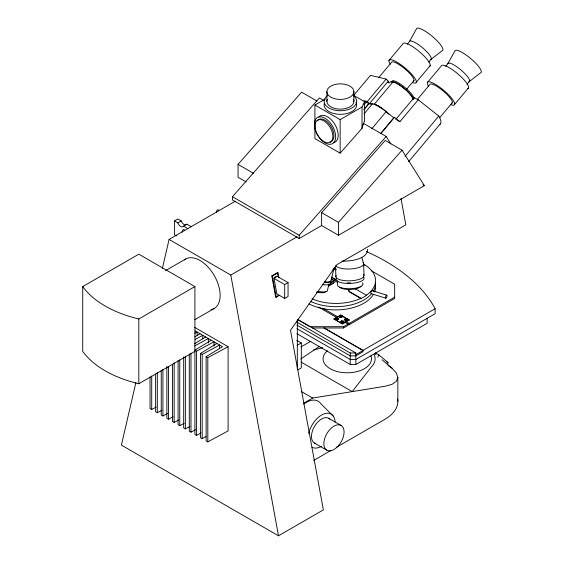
<?xml version="1.0" encoding="UTF-8"?>
<svg xmlns="http://www.w3.org/2000/svg" width="564" height="564" viewBox="0 0 564 564"><rect width="100%" height="100%" fill="white"/><g stroke="black" fill="none" stroke-linecap="round" stroke-linejoin="round"><path stroke-width="0.85" d="M321.642 225.544L321.642 212.649L385.198 140.443L402.026 150.165L424.382 185.662L338.471 235.258L321.642 225.544L299.202 238.501L232.446 199.952L232.446 196.716L319.4 97.924L323.933 100.547M387.567 364.894L388.025 362.638L379.001 354.967L375.342 352.838M135.903 382.547L121.401 445.109L278.482 535.8L323.362 509.891L290.509 330.236L336.828 264.706L405.833 224.867L401.004 198.457M162.333 268.57L169.087 239.432L235.28 201.214M328.988 283.861L327.402 290.601A12.746 2.862 13.3 0 1 318.554 291.517M325.47 98.954L314.909 105.052L314.909 138.589L340.155 153.168L362.039 128.31L363.477 123.375L386.157 136.474L390.852 143.926M382.025 359.776L392.001 368.186L396.358 372.987L397.846 377.478L396.358 381.349L392.001 384.345L385.064 386.255L312.689 398.057L303.911 403.119M413.391 99.095L414.054 97.635L418.234 99.8L438.792 116.043A37.689 8.961 40 0 1 439.497 124.475M362.039 128.31L362.039 106.998L364.563 101.654L353.452 95.238M362.039 126.428L364.563 121.084L364.563 101.654M409.386 41.637L416.444 28.954A17.005 4.04 40 0 1 432.517 36.561A17.005 4.04 40 0 1 442.19 50.725L430.663 59.629A14.058 3.342 40 0 0 422.718 47.919A14.058 3.342 40 0 0 409.429 41.637L407.307 44.168M445.659 66.312L447.788 63.781L454.796 51.098A17.005 4.04 40 0 1 470.869 58.705A17.005 4.04 40 0 1 480.542 72.869L469.015 81.773M377.732 357.202L379.001 354.967M381.208 133.076L394.349 117.256L399.918 121.655L418.234 99.8M353.614 95.485L370.492 75.35L386.136 79.066L388.251 81.181A18.344 4.357 40 0 0 388.702 82.266M388.941 60.517L402.858 43.9A17.569 4.174 40 0 1 419.468 51.754A17.569 4.174 40 0 1 429.458 66.39M378.62 77.761L391.367 62.548A14.516 3.454 40 0 1 405.093 69.041A14.516 3.454 40 0 1 413.349 81.131M364.076 104.707L366.889 101.351M364.259 109.035L368.701 103.734L363.991 100.716L367.326 101.506L386.136 79.066M363.822 109.783L368.8 103.847L372.423 103.889A13.55 3.222 40 0 1 382.145 108.704M367.326 101.506L369.441 103.621L388.251 81.181M364.118 113.794L372.423 103.889M373.995 104.601L392.805 82.154A13.55 3.222 40 0 1 404.353 88.696A13.55 3.222 40 0 1 412.89 98.954M371.746 128.825L386.129 111.658L393.933 117.89M428.668 62.167L431.319 59.001M406.778 89.084L413.983 80.49M416.302 82.217L430.226 65.607M380.524 133.76L394.349 117.256M395.738 119.483L414.054 97.635M427.293 82.654L441.217 66.044A17.569 4.174 40 0 1 457.82 73.898A17.569 4.174 40 0 1 467.817 88.534M417.529 99.243L429.726 84.692A14.516 3.454 40 0 1 443.445 91.185A14.516 3.454 40 0 1 451.708 103.275M405.044 156.313L438.792 116.043M467.02 84.311L469.678 81.145M439.589 117.841L452.335 102.634M454.654 104.361L468.578 87.751M408.696 161.628L440.195 124.038M246.101 181.932L238.05 177.279L238.05 164.385L301.606 92.186L316.968 101.055M299.202 238.501L299.202 235.258L386.157 136.474M338.471 235.258L338.471 222.364L402.026 150.165M339.443 315.748L339.274 315.903A1.586 0.916 0 0 0 339.62 316.897A1.586 0.916 0 0 0 341.347 317.095L342.207 316.601A1.586 0.916 0 0 0 341.862 315.6A1.586 0.916 0 0 0 340.134 315.403C337.455 315.974 345.429 318.505 339.443 315.819M363.216 265.714L364.725 264.84L365.465 265.27A39.67 22.905 0 0 1 367.566 294.309L365.07 296.354L360.953 298.567L349.906 292.187A3.969 2.291 0 0 1 348.82 291.017M300.739 359.014L319.654 346.261M194.834 336.919L200.037 333.74M194.495 343.793L205.641 336.976M211.253 340.219L194.904 350.209L196.589 351.182L213.982 341.791L213.982 346.176M205.98 436.592L202.194 438.637L200.516 437.664L200.516 353.452L216.865 343.455M194.813 327.487L228.096 346.705L228.096 430.917L207.806 441.873L206.121 440.907L206.121 356.688L222.477 346.698L195.102 330.892M314.909 105.052L340.155 119.624L362.039 106.998M176.447 235.928L174.509 234.807L174.509 220.94L177.879 218.994L181.241 220.94A4.498 2.594 60 0 0 184.047 224.5A4.498 2.594 60 0 0 186.853 224.176L191.4 226.806M174.509 220.94L177.879 222.886L181.241 220.94M177.879 222.886A4.498 2.594 60 0 0 180.684 226.446A4.498 2.594 60 0 0 183.49 226.122L186.853 224.176M194.918 351.358L138.815 383.746A103.142 59.544 0 0 1 82.718 351.358L82.718 286.575L138.815 254.188L194.918 286.575L194.904 434.428L196.589 435.394L201.122 432.948M165.534 270.635L185.662 259.017M82.718 286.575A103.142 59.544 0 0 0 138.815 318.963L194.918 286.575M169.087 239.432L230.796 275.063L296.988 236.845M194.841 319.675L214.221 308.487M279.723 295.169L276.212 297.2L275.669 297.031L271.799 275.881L277.41 272.645L277.96 272.814L278.884 277.89M271.799 275.881L272.349 276.05L277.96 272.814M274.111 277.664L276.134 276.501M274.189 278.489L284.693 284.552L288.056 282.606L288.056 296.481L284.693 298.419L276.973 293.971M275.669 297.031L277.77 295.818M330.419 282.705L334.198 280.851L331.237 279.145M330.419 283.029L335.876 279.878L331.442 276.994M328.326 285.856L335.876 281.499L337.357 282.352M329.08 285.744L333.613 283.128M334.008 318.907L340.741 315.022L349.151 319.88L342.418 324.088L334.008 318.907L342.418 323.764L349.151 319.88M334.008 319.231L336.997 317.504M338.492 316.637L339.993 315.777M297.15 345.358L301.317 342.947L301.317 367.89L297.848 369.892M300.972 346.938L310.856 341.234M297.834 319.725L309.883 326.683L343.546 326.683L348.03 324.088L348.03 325.386L343.546 327.973L312.47 327.973M346.113 321.684L349.151 323.44L394.652 297.172M344.992 322.333L349.151 324.737L394.652 298.469L394.652 284.221L371.288 270.727M324.117 327.903L363.012 350.357L435.119 308.727A197.534 114.048 0 0 0 366.233 251.481M355.849 354.671L363.012 350.54L324.117 328.086M296.974 333.719L350.237 364.471L355.849 364.471L427.152 323.299L427.152 318.315M313.662 460.428L331.131 450.34M336.447 447.273L385.064 419.2A43.639 25.197 0 0 0 397.634 398.924M194.876 333.296L197.146 332.076L197.146 335.58M195.193 339.394L202.758 335.312L202.758 338.823M194.756 345.901L208.37 338.548L208.37 342.94M200.516 353.452L202.194 354.425L219.586 345.027L219.586 348.538M206.121 356.688L207.806 357.661L228.096 346.705M150.024 376.935L150.024 408.512L151.709 409.485L156.242 407.039M155.636 374.031L155.636 411.755L157.314 412.728L161.854 410.275M161.241 370.252L161.241 414.991L162.925 415.964L167.466 413.511M166.852 366.473L166.852 418.234L168.537 419.2L173.07 416.754M172.464 364.45L172.464 421.47L174.149 422.443L178.682 419.99M178.076 360.671L178.076 424.706L179.754 425.679L184.294 423.233M183.681 356.892L183.681 427.949L185.366 428.922L189.906 426.469M189.292 353.988L189.292 431.185L190.977 432.158L195.511 429.712M360.953 298.567L359.275 299.026A39.67 22.905 0 0 1 312.012 298.821M335.947 317.772L336.207 317.673A1.586 0.916 0 0 1 337.935 317.87A1.586 0.916 0 0 1 338.28 318.871L337.42 319.365A1.586 0.916 0 0 1 335.693 319.168A1.586 0.916 0 0 1 335.347 318.166C336.955 317.109 340.515 320.965 335.947 317.835M345.485 318.745L345.739 318.646A1.586 0.916 0 0 1 347.473 318.843A1.586 0.916 0 0 1 347.812 319.837L346.959 320.338A1.586 0.916 0 0 1 345.224 320.14A1.586 0.916 0 0 1 344.886 319.139L345.485 318.745L347.643 319.992M343.286 322.566L343.032 322.601A1.586 0.916 0 0 1 341.298 322.404A1.586 0.916 0 0 1 340.959 321.409L341.812 320.909A1.586 0.916 0 0 1 343.546 321.106A1.586 0.916 0 0 1 343.885 322.107L343.286 322.566L341.128 321.325M313.45 350.054L322.707 347.664M296.974 322.241L350.237 352.993L355.849 352.993L355.849 364.471M392.805 82.154L390.528 81.667L389.498 82.894L387.221 82.407M369.441 103.621L371.718 104.107M372.092 290.58L386.728 295.176A1.586 0.62 -72.6 0 1 386.516 297.616A1.586 0.62 -72.6 0 1 385.501 297.27A1.586 0.62 -72.6 0 1 386.728 295.176M371.133 293.604L385.769 298.201M397.126 120.21L399.918 121.655M422.922 184.816L424.382 185.662M238.05 164.385L253.419 173.261M321.642 212.649L338.471 222.364M232.446 196.716L299.202 235.258M354.227 288.451A3.969 2.291 0 0 1 355.51 288.951L366.558 295.324M331.442 277.319L335.876 279.878M331.237 278.82L334.198 280.527M360.953 298.243L349.906 291.863A3.969 2.291 0 0 1 349.046 289.367L349.046 289.692A3.969 2.291 0 0 0 348.763 290.791M288.056 282.606L276.804 276.113L277.354 276.275L273.984 278.221L276.818 293.731M342.144 316.157L340.741 315.022M343.546 316.961L344.949 317.772M346.345 318.582L349.151 320.204M339.873 315.502L342.031 316.749M183.49 226.122L187.882 228.66M322.566 308.092L337.758 316.862M318.406 306.985L336.997 317.722M335.517 318.082L337.674 319.266M297.891 319.527L355.849 352.993M296.974 325.118L350.237 355.87L355.849 355.87L363.012 351.739L363.012 350.357M296.974 328.727L350.237 359.479L355.849 359.479L435.119 313.718L435.119 308.727M296.756 340.318L301.317 342.947M301.169 362.137L352.218 391.613L371.387 366.875A27.848 16.074 0 0 0 374.172 354.678M301.261 391.458L312.689 398.057M328.706 418.298L341.107 425.453A14.283 8.248 -60 0 1 336.581 447.576A14.283 8.248 -60 0 1 324.215 440.435A14.283 8.248 -60 0 1 341.107 425.453M314.43 443.029L326.824 450.192M363.618 264.509L364.725 264.84M388.533 365.796L392.001 368.186M374.715 353.6L376.04 354.728M333.275 416.098L320.831 403.69A23.801 13.74 -60 0 0 303.742 404.05M361.764 257.29L363.625 263.726L364.048 275.486M277.41 272.645L277.876 275.183M272.349 276.05L276.212 297.2M230.796 275.063L278.482 535.8M335.495 265.785L335.883 276.705M337.399 280.886L337.476 285.031A12.746 4.223 -2 0 0 352.303 288.578A12.746 4.223 -2 0 0 362.391 282.86M397.846 377.478L397.846 401.392M355.51 288.951L355.51 288.627A3.969 2.291 0 0 0 355.228 288.472M353.875 91.636A13.487 7.79 0 0 1 333.648 98.383A13.487 7.79 0 0 1 333.648 84.896A13.487 7.79 0 0 1 353.875 91.636L353.875 101.358M350.237 352.993L350.237 364.471M349.151 323.44L349.151 324.737M343.546 326.683L343.546 327.973M340.155 119.624L340.155 153.168M326.901 91.636L326.901 101.358M297.334 319.922L297.334 368.567M284.693 284.552L284.693 298.419M207.806 357.661L207.806 441.873M202.194 354.425L202.194 438.637M196.589 351.182L196.589 435.394M190.977 353.205L190.977 432.158M185.366 356.11L185.366 428.922M179.754 359.888L179.754 425.679M174.149 362.793L174.149 422.443M168.537 366.572L168.537 419.2M162.925 369.469L162.925 415.964M157.314 372.374L157.314 412.728M151.709 376.153L151.709 409.485M138.815 318.963L138.815 383.746M367.516 249.351A42.081 16.983 11.8 0 1 341.862 261.202M370.936 355.926A24.196 13.966 0 0 1 342.454 372.522A24.196 13.966 0 0 1 327.451 350.829M184.252 260.011A28.56 16.49 60 0 1 214.954 276.818A28.56 16.49 60 0 1 210.936 309.657M216.506 212.339A1.586 0.916 -60 0 1 217.323 210.104A1.586 0.916 -60 0 1 218.67 210.598M184.245 229.978A1.586 0.916 -60 0 1 184.336 230.422M182.172 232.164A1.586 0.916 -60 0 1 182.588 230.352A1.586 0.916 -60 0 1 184.005 229.696M346.959 319.034A1.586 0.916 0 0 1 347.72 320.338A1.586 0.916 0 0 1 345.379 320.606A1.586 0.916 0 0 1 345.224 319.231M343.032 321.297A1.586 0.916 0 0 1 343.793 322.601A1.586 0.916 0 0 1 341.453 322.876A1.586 0.916 0 0 1 341.298 321.501M342.207 316.291A1.586 0.916 0 0 1 340.741 317.553A1.586 0.916 0 0 1 339.274 316.291M339.62 315.995A1.586 0.916 0 0 1 340.134 315.791M341.347 315.791A1.586 0.916 0 0 1 341.862 315.995M338.28 318.554A1.586 0.916 0 0 1 336.814 319.823A1.586 0.916 0 0 1 335.347 318.554M335.693 318.258A1.586 0.916 0 0 1 336.207 318.061M337.42 318.061A1.586 0.916 0 0 1 337.935 318.258M371.394 293.562A1.586 0.62 -72.6 0 1 371.027 291.891A1.586 0.62 -72.6 0 1 372.282 290.77M375.511 282.811A39.67 22.905 0 0 1 373.128 291.644M371.613 293.71A39.67 22.905 0 0 1 310.489 301.359M375.511 286.054A39.67 22.905 0 0 1 374.588 292.004M373.128 294.88A39.67 22.905 0 0 1 309.023 303.862M386.566 361.707A24.548 2.03 33.6 0 1 388.025 362.638M353.416 99.342A13.487 7.79 0 0 1 340.388 109.141A13.487 7.79 0 0 1 327.36 99.342M317.236 120.893A12.697 7.332 60 0 1 331.357 126.9A12.697 7.332 60 0 1 329.496 142.135M391.888 81.977A14.206 3.377 40 0 1 402.442 85.481A14.206 3.377 40 0 1 414.068 98.432M391.381 81.928A14.206 3.377 40 0 1 403.147 87.483A14.206 3.377 40 0 1 413.32 99.32M353.297 95.64A16.264 9.391 0 0 1 351.379 108.281A16.264 9.391 0 0 1 329.404 108.281A16.264 9.391 0 0 1 327.487 95.64M356.103 102.486A16.264 9.391 0 0 1 341.1 114.302A16.264 9.391 0 0 1 324.37 103.282M318.801 117.009A15.073 8.707 60 0 1 335.072 124.757A15.073 8.707 60 0 1 333.648 142.72M390.196 64.197A17.569 4.174 40 0 1 395.371 61.314A17.569 4.174 40 0 1 413.363 76.203A17.569 4.174 40 0 1 412.362 82.541M375.525 104.862A13.55 3.222 40 0 1 389.364 114.661M447.788 63.781A14.058 3.342 40 0 1 461.07 70.063A14.058 3.342 40 0 1 469.065 81.773M428.548 86.334A17.569 4.174 40 0 1 433.723 83.458A17.569 4.174 40 0 1 451.715 98.347A17.569 4.174 40 0 1 450.714 104.685M375.899 104.953A13.55 3.222 40 0 1 386.129 111.658M315.777 443.558A14.283 8.248 -60 0 1 314.43 426.539A14.283 8.248 -60 0 1 329.841 419.2M308.67 433.42A19.12 11.04 -60 0 1 323.278 414.188A19.12 11.04 -60 0 1 335.072 422.055M321.572 446.272A19.12 11.04 -60 0 1 312.012 447.224M336.088 269.846A12.746 7.36 0 0 1 333.409 268.231M336.066 269.655A11.005 6.352 0 0 1 334.318 268.344M335.925 268.443A14.093 8.136 0 0 1 334.452 267.794M350.533 282.888A12.746 4.223 -2 0 1 347.227 282.881M363.019 262.542A14.093 4.667 -2 0 1 353.656 268.675A14.093 4.667 -2 0 1 336.073 266.13M363.385 274.351A14.093 4.667 -2 0 1 350.392 280.794A14.093 4.667 -2 0 1 336.186 275.528M363.477 276.938A14.093 4.667 -2 0 1 350.484 283.389A14.093 4.667 -2 0 1 336.278 278.115M360.974 286.293A11.005 3.645 -2 0 1 350.632 289.445A11.005 3.645 -2 0 1 339.739 287.21M325.393 291.574A11.005 2.467 13.3 0 1 316.383 292.138M324.561 282.106A14.093 3.165 13.3 0 0 331.075 280.71L333.867 268.88A14.093 3.165 13.3 0 1 332.231 270.149M318.731 292.067A9.271 2.08 13.3 0 1 317.264 291.877M331.005 280.745A14.093 3.165 13.3 0 1 324.49 282.148M330.391 283.347A14.093 3.165 13.3 0 1 322.284 284.594M347.212 320.239L345.055 318.991L347.212 320.239M343.716 322.255L341.558 321.008L343.716 322.255M314.352 124.411A15.073 8.707 60 0 0 330.342 144.306A15.073 8.707 60 0 0 330.342 122.987A15.073 8.707 60 0 0 314.352 124.411M314.909 126.033A12.697 7.332 60 0 0 328.375 142.784A12.697 7.332 60 0 0 328.375 124.827A12.697 7.332 60 0 0 314.909 126.033"/></g></svg>
